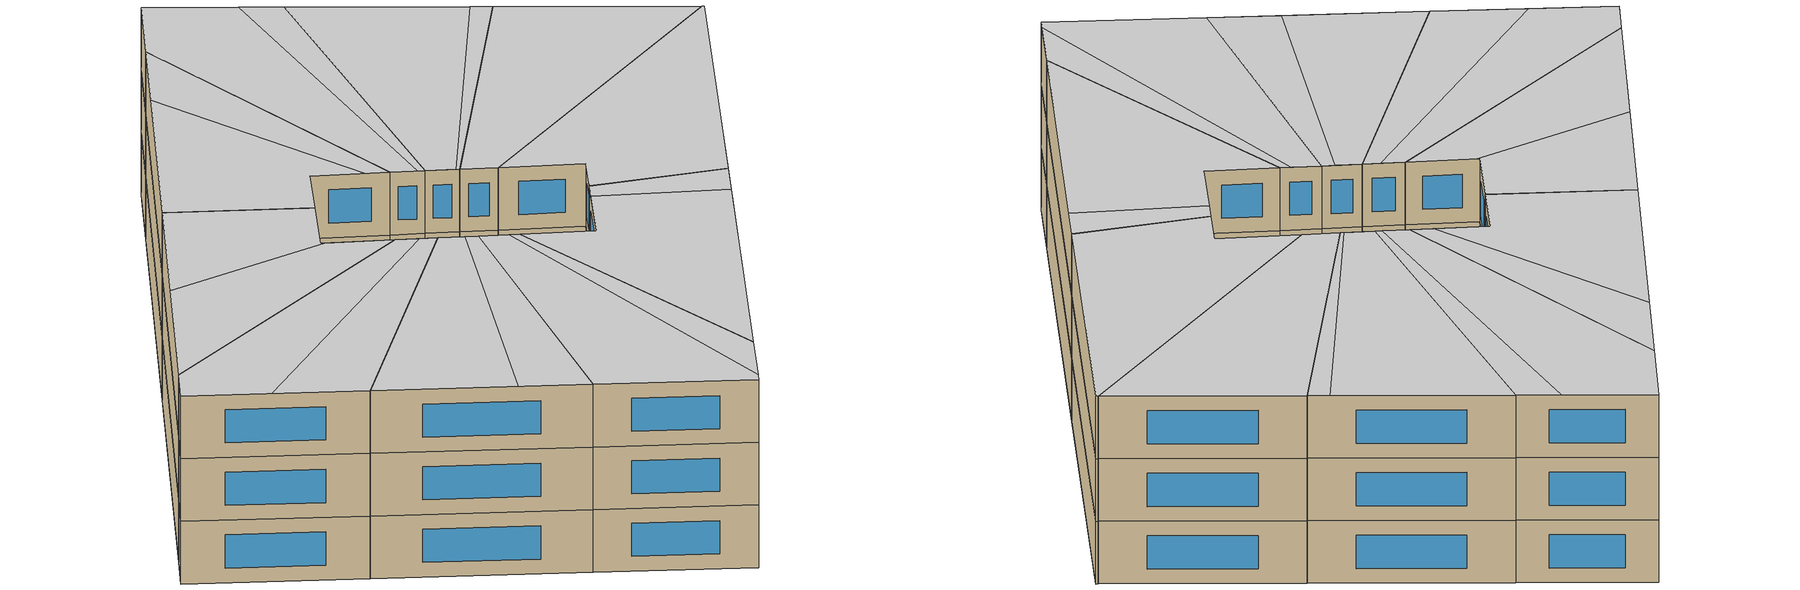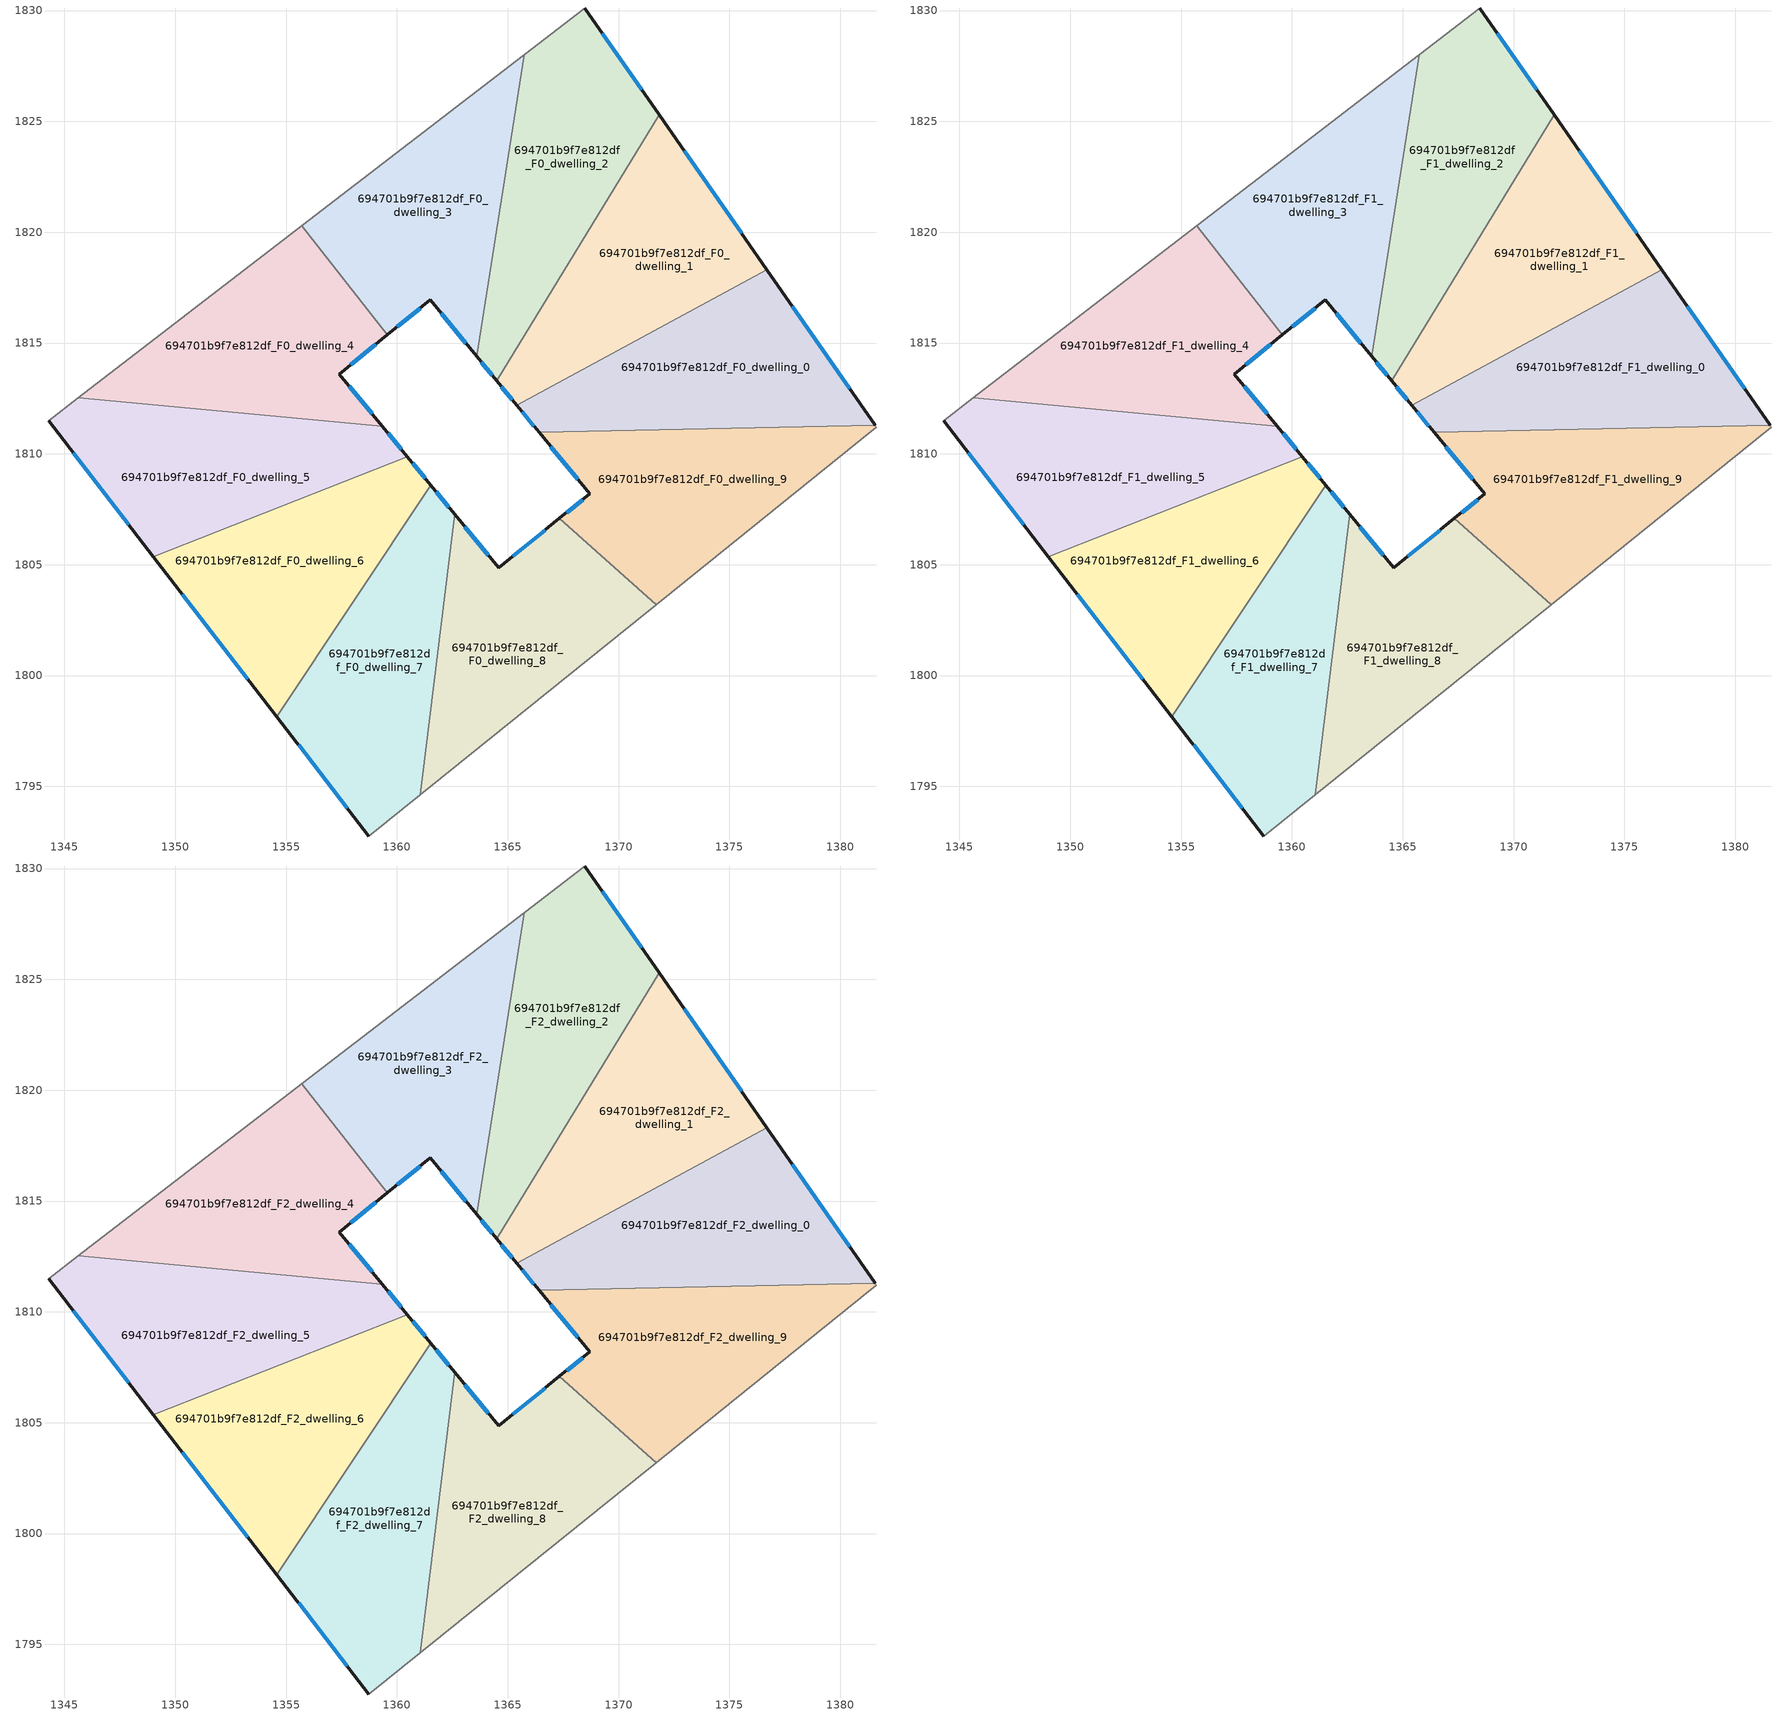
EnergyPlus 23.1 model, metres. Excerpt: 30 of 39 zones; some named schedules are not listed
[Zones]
694701b9f7e812df_F0_dwelling_0
 floor ground (EU_floor_Construction): 1376.69,1818.31 1381.58,1811.29 1366.41,1810.97 1365.41,1812.18 z0
 wall outside (EU_wall_Construction): 1365.41,1812.18 1366.41,1810.97 / 1381.58,1811.29 1376.69,1818.31 z0:3
 wall to 694701b9f7e812df_F0_dwelling_1 (EU_wall_Construction): 1376.69,1818.31 1365.41,1812.18 z0:3
 wall to 694701b9f7e812df_F0_dwelling_9 (EU_wall_Construction): 1366.41,1810.97 1381.58,1811.29 z0:3
 window (EU_Window_Construction): 1365.65,1811.9 1366.18,1811.26 / 1380.43,1812.94 1377.84,1816.66 z0.7:2.3
694701b9f7e812df_F0_dwelling_1
 floor ground (EU_floor_Construction): 1371.82,1825.31 1376.69,1818.31 1365.41,1812.18 1364.5,1813.29 z0
 wall outside (EU_wall_Construction): 1364.5,1813.29 1365.41,1812.18 / 1376.69,1818.31 1371.82,1825.31 z0:3
 wall to 694701b9f7e812df_F0_dwelling_2 (EU_wall_Construction): 1371.82,1825.31 1364.5,1813.29 z0:3
 window (EU_Window_Construction): 1364.72,1813.03 1365.2,1812.44 / 1375.55,1819.95 1372.97,1823.67 z0.7:2.3
694701b9f7e812df_F0_dwelling_2
 floor ground (EU_floor_Construction): 1368.48,1830.12 1371.82,1825.31 1364.5,1813.29 1363.59,1814.39 1365.74,1828 z0
 wall outside (EU_wall_Construction): 1363.59,1814.39 1364.5,1813.29 / 1371.82,1825.31 1368.48,1830.12 z0:3
 wall to 694701b9f7e812df_F0_dwelling_3 (EU_wall_Construction): 1365.74,1828 1363.59,1814.39 z0:3
 wall adiabatic (EU_wall_Construction): 1368.48,1830.12 1365.74,1828 z0:3
 window (EU_Window_Construction): 1363.81,1814.14 1364.29,1813.55 / 1371.04,1826.44 1369.27,1828.99 z0.7:2.3
694701b9f7e812df_F0_dwelling_3
 floor ground (EU_floor_Construction): 1365.74,1828 1363.59,1814.39 1361.5,1816.95 1359.56,1815.36 1355.71,1820.29 z0
 wall outside (EU_wall_Construction): 1359.56,1815.36 1361.5,1816.95 1363.59,1814.39 z0:3
 wall to 694701b9f7e812df_F0_dwelling_4 (EU_wall_Construction): 1355.71,1820.29 1359.56,1815.36 z0:3
 wall adiabatic (EU_wall_Construction): 1365.74,1828 1355.71,1820.29 z0:3
 window (EU_Window_Construction): 1361.99,1816.35 1363.1,1814.99 / 1360.02,1815.73 1361.04,1816.57 z0.7:2.3
694701b9f7e812df_F0_dwelling_4
 floor ground (EU_floor_Construction): 1355.71,1820.29 1359.56,1815.36 1357.4,1813.6 1359.33,1811.25 1345.62,1812.53 z0
 wall outside (EU_wall_Construction): 1359.33,1811.25 1357.4,1813.6 1359.56,1815.36 z0:3
 wall to 694701b9f7e812df_F0_dwelling_5 (EU_wall_Construction): 1345.62,1812.53 1359.33,1811.25 z0:3
 wall adiabatic (EU_wall_Construction): 1355.71,1820.29 1345.62,1812.53 z0:3
 window (EU_Window_Construction): 1357.91,1814.01 1359.05,1814.95 / 1358.88,1811.8 1357.85,1813.05 z0.7:2.3
694701b9f7e812df_F0_dwelling_5
 floor ground (EU_floor_Construction): 1359.33,1811.25 1360.46,1809.88 1349.02,1805.36 1344.28,1811.5 1345.62,1812.53 z0
 wall outside (EU_wall_Construction): 1360.46,1809.88 1359.33,1811.25 / 1344.28,1811.5 1349.02,1805.36 z0:3
 wall to 694701b9f7e812df_F0_dwelling_6 (EU_wall_Construction): 1349.02,1805.36 1360.46,1809.88 z0:3
 wall adiabatic (EU_wall_Construction): 1345.62,1812.53 1344.28,1811.5 z0:3
 window (EU_Window_Construction): 1360.2,1810.2 1359.6,1810.93 / 1345.39,1810.06 1347.9,1806.8 z0.7:2.3
694701b9f7e812df_F0_dwelling_6
 floor ground (EU_floor_Construction): 1360.46,1809.88 1361.52,1808.59 1354.59,1798.14 1349.02,1805.36 z0
 wall outside (EU_wall_Construction): 1361.52,1808.59 1360.46,1809.88 / 1349.02,1805.36 1354.59,1798.14 z0:3
 wall to 694701b9f7e812df_F0_dwelling_7 (EU_wall_Construction): 1354.59,1798.14 1361.52,1808.59 z0:3
 window (EU_Window_Construction): 1361.27,1808.89 1360.71,1809.58 / 1350.32,1803.67 1353.28,1799.83 z0.7:2.3
694701b9f7e812df_F0_dwelling_7
 floor ground (EU_floor_Construction): 1361.52,1808.59 1362.6,1807.28 1361.05,1794.63 1358.73,1792.76 1354.59,1798.14 z0
 wall outside (EU_wall_Construction): 1362.6,1807.28 1361.52,1808.59 / 1354.59,1798.14 1358.73,1792.76 z0:3
 wall to 694701b9f7e812df_F0_dwelling_8 (EU_wall_Construction): 1361.05,1794.63 1362.6,1807.28 z0:3
 wall adiabatic (EU_wall_Construction): 1358.73,1792.76 1361.05,1794.63 z0:3
 window (EU_Window_Construction): 1362.35,1807.59 1361.77,1808.28 / 1355.56,1796.87 1357.76,1794.02 z0.7:2.3
694701b9f7e812df_F0_dwelling_8
 floor ground (EU_floor_Construction): 1371.7,1803.2 1361.05,1794.63 1362.6,1807.28 1364.59,1804.86 1367.33,1807.08 z0
 wall outside (EU_wall_Construction): 1367.33,1807.08 1364.59,1804.86 1362.6,1807.28 z0:3
 wall to 694701b9f7e812df_F0_dwelling_9 (EU_wall_Construction): 1371.7,1803.2 1367.33,1807.08 z0:3
 wall adiabatic (EU_wall_Construction): 1361.05,1794.63 1371.7,1803.2 z0:3
 window (EU_Window_Construction): 1364.12,1805.43 1363.07,1806.71 / 1366.69,1806.56 1365.23,1805.38 z0.7:2.3
694701b9f7e812df_F0_dwelling_9
 floor ground (EU_floor_Construction): 1381.58,1811.29 1381.63,1811.21 1371.7,1803.2 1367.33,1807.08 1368.7,1808.19 1366.41,1810.97 z0
 wall outside (EU_wall_Construction): 1366.41,1810.97 1368.7,1808.19 1367.33,1807.08 z0:3
 wall adiabatic (EU_wall_Construction): 1371.7,1803.2 1381.63,1811.21 1381.58,1811.29 z0:3
 window (EU_Window_Construction): 1368.37,1807.93 1367.65,1807.34 / 1366.95,1810.32 1368.16,1808.84 z0.7:2.3
694701b9f7e812df_F1_dwelling_0
 floor to 694701b9f7e812df_F0_dwelling_0 (EU_floor_Construction): 1376.69,1818.31 1381.58,1811.29 1366.41,1810.97 1365.41,1812.18 z3
 wall outside (EU_wall_Construction): 1365.41,1812.18 1366.41,1810.97 / 1381.58,1811.29 1376.69,1818.31 z3:6
 wall to 694701b9f7e812df_F1_dwelling_1 (EU_wall_Construction): 1376.69,1818.31 1365.41,1812.18 z3:6
 wall to 694701b9f7e812df_F1_dwelling_9 (EU_wall_Construction): 1366.41,1810.97 1381.58,1811.29 z3:6
 window (EU_Window_Construction): 1365.65,1811.9 1366.18,1811.26 / 1380.43,1812.94 1377.84,1816.66 z3.7:5.3
694701b9f7e812df_F1_dwelling_1
 floor to 694701b9f7e812df_F0_dwelling_1 (EU_floor_Construction): 1371.82,1825.31 1376.69,1818.31 1365.41,1812.18 1364.5,1813.29 z3
 wall outside (EU_wall_Construction): 1364.5,1813.29 1365.41,1812.18 / 1376.69,1818.31 1371.82,1825.31 z3:6
 wall to 694701b9f7e812df_F1_dwelling_2 (EU_wall_Construction): 1371.82,1825.31 1364.5,1813.29 z3:6
 window (EU_Window_Construction): 1364.72,1813.03 1365.2,1812.44 / 1375.55,1819.95 1372.97,1823.67 z3.7:5.3
694701b9f7e812df_F1_dwelling_2
 floor to 694701b9f7e812df_F0_dwelling_2 (EU_floor_Construction): 1368.48,1830.12 1371.82,1825.31 1364.5,1813.29 1363.59,1814.39 1365.74,1828 z3
 wall outside (EU_wall_Construction): 1363.59,1814.39 1364.5,1813.29 / 1371.82,1825.31 1368.48,1830.12 z3:6
 wall to 694701b9f7e812df_F1_dwelling_3 (EU_wall_Construction): 1365.74,1828 1363.59,1814.39 z3:6
 wall adiabatic (EU_wall_Construction): 1368.48,1830.12 1365.74,1828 z3:6
 window (EU_Window_Construction): 1363.81,1814.14 1364.29,1813.55 / 1371.04,1826.44 1369.27,1828.99 z3.7:5.3
694701b9f7e812df_F1_dwelling_3
 floor to 694701b9f7e812df_F0_dwelling_3 (EU_floor_Construction): 1365.74,1828 1363.59,1814.39 1361.5,1816.95 1359.56,1815.36 1355.71,1820.29 z3
 wall outside (EU_wall_Construction): 1359.56,1815.36 1361.5,1816.95 1363.59,1814.39 z3:6
 wall to 694701b9f7e812df_F1_dwelling_4 (EU_wall_Construction): 1355.71,1820.29 1359.56,1815.36 z3:6
 wall adiabatic (EU_wall_Construction): 1365.74,1828 1355.71,1820.29 z3:6
 window (EU_Window_Construction): 1361.99,1816.35 1363.1,1814.99 / 1360.02,1815.73 1361.04,1816.57 z3.7:5.3
694701b9f7e812df_F1_dwelling_4
 floor to 694701b9f7e812df_F0_dwelling_4 (EU_floor_Construction): 1355.71,1820.29 1359.56,1815.36 1357.4,1813.6 1359.33,1811.25 1345.62,1812.53 z3
 wall outside (EU_wall_Construction): 1359.33,1811.25 1357.4,1813.6 1359.56,1815.36 z3:6
 wall to 694701b9f7e812df_F1_dwelling_5 (EU_wall_Construction): 1345.62,1812.53 1359.33,1811.25 z3:6
 wall adiabatic (EU_wall_Construction): 1355.71,1820.29 1345.62,1812.53 z3:6
 window (EU_Window_Construction): 1357.91,1814.01 1359.05,1814.95 / 1358.88,1811.8 1357.85,1813.05 z3.7:5.3
694701b9f7e812df_F1_dwelling_5
 floor to 694701b9f7e812df_F0_dwelling_5 (EU_floor_Construction): 1359.33,1811.25 1360.46,1809.88 1349.02,1805.36 1344.28,1811.5 1345.62,1812.53 z3
 wall outside (EU_wall_Construction): 1360.46,1809.88 1359.33,1811.25 / 1344.28,1811.5 1349.02,1805.36 z3:6
 wall to 694701b9f7e812df_F1_dwelling_6 (EU_wall_Construction): 1349.02,1805.36 1360.46,1809.88 z3:6
 wall adiabatic (EU_wall_Construction): 1345.62,1812.53 1344.28,1811.5 z3:6
 window (EU_Window_Construction): 1360.2,1810.2 1359.6,1810.93 / 1345.39,1810.06 1347.9,1806.8 z3.7:5.3
694701b9f7e812df_F1_dwelling_6
 floor to 694701b9f7e812df_F0_dwelling_6 (EU_floor_Construction): 1360.46,1809.88 1361.52,1808.59 1354.59,1798.14 1349.02,1805.36 z3
 wall outside (EU_wall_Construction): 1361.52,1808.59 1360.46,1809.88 / 1349.02,1805.36 1354.59,1798.14 z3:6
 wall to 694701b9f7e812df_F1_dwelling_7 (EU_wall_Construction): 1354.59,1798.14 1361.52,1808.59 z3:6
 window (EU_Window_Construction): 1361.27,1808.89 1360.71,1809.58 / 1350.32,1803.67 1353.28,1799.83 z3.7:5.3
694701b9f7e812df_F1_dwelling_7
 floor to 694701b9f7e812df_F0_dwelling_7 (EU_floor_Construction): 1361.52,1808.59 1362.6,1807.28 1361.05,1794.63 1358.73,1792.76 1354.59,1798.14 z3
 wall outside (EU_wall_Construction): 1362.6,1807.28 1361.52,1808.59 / 1354.59,1798.14 1358.73,1792.76 z3:6
 wall to 694701b9f7e812df_F1_dwelling_8 (EU_wall_Construction): 1361.05,1794.63 1362.6,1807.28 z3:6
 wall adiabatic (EU_wall_Construction): 1358.73,1792.76 1361.05,1794.63 z3:6
 window (EU_Window_Construction): 1362.35,1807.59 1361.77,1808.28 / 1355.56,1796.87 1357.76,1794.02 z3.7:5.3
694701b9f7e812df_F1_dwelling_8
 floor to 694701b9f7e812df_F0_dwelling_8 (EU_floor_Construction): 1371.7,1803.2 1361.05,1794.63 1362.6,1807.28 1364.59,1804.86 1367.33,1807.08 z3
 wall outside (EU_wall_Construction): 1367.33,1807.08 1364.59,1804.86 1362.6,1807.28 z3:6
 wall to 694701b9f7e812df_F1_dwelling_9 (EU_wall_Construction): 1371.7,1803.2 1367.33,1807.08 z3:6
 wall adiabatic (EU_wall_Construction): 1361.05,1794.63 1371.7,1803.2 z3:6
 window (EU_Window_Construction): 1364.12,1805.43 1363.07,1806.71 / 1366.69,1806.56 1365.23,1805.38 z3.7:5.3
694701b9f7e812df_F1_dwelling_9
 floor to 694701b9f7e812df_F0_dwelling_9 (EU_floor_Construction): 1381.58,1811.29 1381.63,1811.21 1371.7,1803.2 1367.33,1807.08 1368.7,1808.19 1366.41,1810.97 z3
 wall outside (EU_wall_Construction): 1366.41,1810.97 1368.7,1808.19 1367.33,1807.08 z3:6
 wall adiabatic (EU_wall_Construction): 1371.7,1803.2 1381.63,1811.21 1381.58,1811.29 z3:6
 window (EU_Window_Construction): 1368.37,1807.93 1367.65,1807.34 / 1366.95,1810.32 1368.16,1808.84 z3.7:5.3
694701b9f7e812df_F2_dwelling_0
 floor to 694701b9f7e812df_F1_dwelling_0 (EU_floor_Construction): 1376.69,1818.31 1381.58,1811.29 1366.41,1810.97 1365.41,1812.18 z6
 wall outside (EU_wall_Construction): 1365.41,1812.18 1366.41,1810.97 / 1381.58,1811.29 1376.69,1818.31 z6:9
 wall to 694701b9f7e812df_F2_dwelling_1 (EU_wall_Construction): 1376.69,1818.31 1365.41,1812.18 z6:9
 wall to 694701b9f7e812df_F2_dwelling_9 (EU_wall_Construction): 1366.41,1810.97 1381.58,1811.29 z6:9
 window (EU_Window_Construction): 1365.65,1811.9 1366.18,1811.26 / 1380.43,1812.94 1377.84,1816.66 z6.7:8.3
 ceiling to 694701b9f7e812df_F3_dwelling_0 (EU_floor_Construction): 1381.58,1811.29 1376.69,1818.31 1365.41,1812.18 1366.41,1810.97 z9
694701b9f7e812df_F2_dwelling_1
 floor to 694701b9f7e812df_F1_dwelling_1 (EU_floor_Construction): 1371.82,1825.31 1376.69,1818.31 1365.41,1812.18 1364.5,1813.29 z6
 wall outside (EU_wall_Construction): 1364.5,1813.29 1365.41,1812.18 / 1376.69,1818.31 1371.82,1825.31 z6:9
 wall to 694701b9f7e812df_F2_dwelling_2 (EU_wall_Construction): 1371.82,1825.31 1364.5,1813.29 z6:9
 window (EU_Window_Construction): 1364.72,1813.03 1365.2,1812.44 / 1375.55,1819.95 1372.97,1823.67 z6.7:8.3
 ceiling to 694701b9f7e812df_F3_dwelling_1 (EU_floor_Construction): 1376.15,1819.09 1371.82,1825.31 1364.5,1813.29 1365.31,1812.31 z9
 ceiling to 694701b9f7e812df_F3_dwelling_0 (EU_floor_Construction): 1376.69,1818.31 1376.15,1819.09 1365.31,1812.31 1365.41,1812.18 z9
694701b9f7e812df_F2_dwelling_2
 floor to 694701b9f7e812df_F1_dwelling_2 (EU_floor_Construction): 1368.48,1830.12 1371.82,1825.31 1364.5,1813.29 1363.59,1814.39 1365.74,1828 z6
 wall outside (EU_wall_Construction): 1363.59,1814.39 1364.5,1813.29 / 1371.82,1825.31 1368.48,1830.12 z6:9
 wall to 694701b9f7e812df_F2_dwelling_3 (EU_wall_Construction): 1365.74,1828 1363.59,1814.39 z6:9
 wall adiabatic (EU_wall_Construction): 1368.48,1830.12 1365.74,1828 z6:9
 window (EU_Window_Construction): 1363.81,1814.14 1364.29,1813.55 / 1371.04,1826.44 1369.27,1828.99 z6.7:8.3
 ceiling to 694701b9f7e812df_F3_dwelling_2 (EU_floor_Construction): 1364.31,1813.52 1370.74,1826.86 1368.48,1830.12 1365.74,1828 1363.6,1814.4 z9
 ceiling to 694701b9f7e812df_F3_dwelling_1 (EU_floor_Construction): 1364.5,1813.29 1371.82,1825.31 1370.74,1826.86 1364.31,1813.52 z9
694701b9f7e812df_F2_dwelling_3
 floor to 694701b9f7e812df_F1_dwelling_3 (EU_floor_Construction): 1365.74,1828 1363.59,1814.39 1361.5,1816.95 1359.56,1815.36 1355.71,1820.29 z6
 wall outside (EU_wall_Construction): 1359.56,1815.36 1361.5,1816.95 1363.59,1814.39 z6:9
 wall to 694701b9f7e812df_F2_dwelling_4 (EU_wall_Construction): 1355.71,1820.29 1359.56,1815.36 z6:9
 wall adiabatic (EU_wall_Construction): 1365.74,1828 1355.71,1820.29 z6:9
 window (EU_Window_Construction): 1361.99,1816.35 1363.1,1814.99 / 1360.02,1815.73 1361.04,1816.57 z6.7:8.3
 ceiling to 694701b9f7e812df_F3_dwelling_3 (EU_floor_Construction): 1362.95,1815.18 1362.72,1825.69 1355.71,1820.29 1359.56,1815.36 1361.5,1816.95 z9
 ceiling to 694701b9f7e812df_F3_dwelling_2 (EU_floor_Construction): 1363.6,1814.4 1365.74,1828 1362.72,1825.69 1362.95,1815.18 z9
694701b9f7e812df_F2_dwelling_4
 floor to 694701b9f7e812df_F1_dwelling_4 (EU_floor_Construction): 1355.71,1820.29 1359.56,1815.36 1357.4,1813.6 1359.33,1811.25 1345.62,1812.53 z6
 wall outside (EU_wall_Construction): 1359.33,1811.25 1357.4,1813.6 1359.56,1815.36 z6:9
 wall to 694701b9f7e812df_F2_dwelling_5 (EU_wall_Construction): 1345.62,1812.53 1359.33,1811.25 z6:9
 wall adiabatic (EU_wall_Construction): 1355.71,1820.29 1345.62,1812.53 z6:9
 window (EU_Window_Construction): 1357.91,1814.01 1359.05,1814.95 / 1358.88,1811.8 1357.85,1813.05 z6.7:8.3
 ceiling to 694701b9f7e812df_F3_dwelling_4 (EU_floor_Construction): 1359.33,1811.25 1357.51,1813.47 1350.85,1816.56 1345.62,1812.53 z9
 ceiling to 694701b9f7e812df_F3_dwelling_3 (EU_floor_Construction): 1359.56,1815.36 1355.71,1820.29 1350.85,1816.56 1357.51,1813.47 1357.4,1813.6 z9
694701b9f7e812df_F2_dwelling_5
 floor to 694701b9f7e812df_F1_dwelling_5 (EU_floor_Construction): 1359.33,1811.25 1360.46,1809.88 1349.02,1805.36 1344.28,1811.5 1345.62,1812.53 z6
 wall outside (EU_wall_Construction): 1360.46,1809.88 1359.33,1811.25 / 1344.28,1811.5 1349.02,1805.36 z6:9
 wall to 694701b9f7e812df_F2_dwelling_6 (EU_wall_Construction): 1349.02,1805.36 1360.46,1809.88 z6:9
 wall adiabatic (EU_wall_Construction): 1345.62,1812.53 1344.28,1811.5 z6:9
 window (EU_Window_Construction): 1360.2,1810.2 1359.6,1810.93 / 1345.39,1810.06 1347.9,1806.8 z6.7:8.3
 ceiling to 694701b9f7e812df_F3_dwelling_4 (EU_floor_Construction): 1359.97,1810.47 1359.33,1811.25 1345.62,1812.53 1344.28,1811.5 1346.54,1808.58 z9
 ceiling to 694701b9f7e812df_F3_dwelling_5 (EU_floor_Construction): 1360.46,1809.88 1359.97,1810.47 1346.54,1808.58 1349.02,1805.36 z9
694701b9f7e812df_F2_dwelling_6
 floor to 694701b9f7e812df_F1_dwelling_6 (EU_floor_Construction): 1360.46,1809.88 1361.52,1808.59 1354.59,1798.14 1349.02,1805.36 z6
 wall outside (EU_wall_Construction): 1361.52,1808.59 1360.46,1809.88 / 1349.02,1805.36 1354.59,1798.14 z6:9
 wall to 694701b9f7e812df_F2_dwelling_7 (EU_wall_Construction): 1354.59,1798.14 1361.52,1808.59 z6:9
 window (EU_Window_Construction): 1361.27,1808.89 1360.71,1809.58 / 1350.32,1803.67 1353.28,1799.83 z6.7:8.3
 ceiling to 694701b9f7e812df_F3_dwelling_6 (EU_floor_Construction): 1354.59,1798.14 1361.52,1808.59 1361.17,1809.02 1352.73,1800.54 z9
 ceiling to 694701b9f7e812df_F3_dwelling_5 (EU_floor_Construction): 1352.73,1800.54 1361.17,1809.02 1360.46,1809.88 1349.02,1805.36 z9
694701b9f7e812df_F2_dwelling_7
 floor to 694701b9f7e812df_F1_dwelling_7 (EU_floor_Construction): 1361.52,1808.59 1362.6,1807.28 1361.05,1794.63 1358.73,1792.76 1354.59,1798.14 z6
 wall outside (EU_wall_Construction): 1362.6,1807.28 1361.52,1808.59 / 1354.59,1798.14 1358.73,1792.76 z6:9
 wall to 694701b9f7e812df_F2_dwelling_8 (EU_wall_Construction): 1361.05,1794.63 1362.6,1807.28 z6:9
 wall adiabatic (EU_wall_Construction): 1358.73,1792.76 1361.05,1794.63 z6:9
 window (EU_Window_Construction): 1362.35,1807.59 1361.77,1808.28 / 1355.56,1796.87 1357.76,1794.02 z6.7:8.3
 ceiling to 694701b9f7e812df_F3_dwelling_6 (EU_floor_Construction): 1359.03,1793 1362.31,1807.63 1361.52,1808.59 1354.59,1798.14 1358.73,1792.76 z9
 ceiling to 694701b9f7e812df_F3_dwelling_7 (EU_floor_Construction): 1361.05,1794.63 1362.6,1807.28 1362.31,1807.63 1359.03,1793 z9
694701b9f7e812df_F2_dwelling_8
 floor to 694701b9f7e812df_F1_dwelling_8 (EU_floor_Construction): 1371.7,1803.2 1361.05,1794.63 1362.6,1807.28 1364.59,1804.86 1367.33,1807.08 z6
 wall outside (EU_wall_Construction): 1367.33,1807.08 1364.59,1804.86 1362.6,1807.28 z6:9
 wall to 694701b9f7e812df_F2_dwelling_9 (EU_wall_Construction): 1371.7,1803.2 1367.33,1807.08 z6:9
 wall adiabatic (EU_wall_Construction): 1361.05,1794.63 1371.7,1803.2 z6:9
 window (EU_Window_Construction): 1364.12,1805.43 1363.07,1806.71 / 1366.69,1806.56 1365.23,1805.38 z6.7:8.3
 ceiling to 694701b9f7e812df_F3_dwelling_8 (EU_floor_Construction): 1371.69,1803.2 1367.33,1807.08 1366.7,1806.57 1370.41,1802.17 z9
 ceiling to 694701b9f7e812df_F3_dwelling_7 (EU_floor_Construction): 1370.41,1802.17 1366.7,1806.57 1364.59,1804.86 1362.6,1807.28 1361.05,1794.63 z9
694701b9f7e812df_F2_dwelling_9
 floor to 694701b9f7e812df_F1_dwelling_9 (EU_floor_Construction): 1381.58,1811.29 1381.63,1811.21 1371.7,1803.2 1367.33,1807.08 1368.7,1808.19 1366.41,1810.97 z6
 wall outside (EU_wall_Construction): 1366.41,1810.97 1368.7,1808.19 1367.33,1807.08 z6:9
 wall adiabatic (EU_wall_Construction): 1371.7,1803.2 1381.63,1811.21 1381.58,1811.29 z6:9
 window (EU_Window_Construction): 1368.37,1807.93 1367.65,1807.34 / 1366.95,1810.32 1368.16,1808.84 z6.7:8.3
 ceiling to 694701b9f7e812df_F3_dwelling_8 (EU_floor_Construction): 1381.63,1811.21 1381.58,1811.29 1366.41,1810.97 1368.7,1808.19 1367.33,1807.08 1371.69,1803.2 z9
[Building]
EU S2 Campaign: North Axis=0; Terrain=City; Solar Distribution=FullExterior
[Site:Location]
Budapest.Ferenc.Liszt.Intl.AP: Latitude=47.437; Longitude=19.256; Time Zone=1; Elevation=185
[SizingPeriod:WeatherFileDays]
AnnualSizingPeriod: Begin Month=1; Begin Day of Month=1; End Month=12; End Day of Month=31; Day of Week for Start Day=Monday; Use Weather File Daylight Saving Period=No; Use Weather File Rain and Snow Indicators=No
[MATERIAL]
EU_InternalMass_Material: Roughness=MediumRough; Thickness=0.1; Conductivity=1; Density=1800; Specific Heat=900; Thermal Absorptance=0.9; Solar Absorptance=0.7; Visible Absorptance=0.7
[MATERIAL:NOMASS] Roughness=MediumRough; Thermal Absorptance=0.9; Solar Absorptance=0.7; Visible Absorptance=0.7
Name | Thermal Resistance
EU_wall_NoMass | 0.832559
EU_floor_NoMass | 0.872794
[WINDOWMATERIAL:SIMPLEGLAZINGSYSTEM]
EU_Window_SimpleGlazing: UFactor=2.79869; Solar Heat Gain Coefficient=0.75; Visible Transmittance=0.75
[CONSTRUCTION]
EU_wall_Construction: EU_wall_NoMass
EU_floor_Construction: EU_floor_NoMass
EU_Window_Construction: EU_Window_SimpleGlazing
EU_InternalMass_Construction: EU_InternalMass_Material
[ZONE] Type=1; Multiplier=1; Ceiling Height=autocalculate; Floor Area=autocalculate; Part of Total Floor Area=Yes
Name | Volume
694701b9f7e812df_F0_dwelling_0; 694701b9f7e812df_F1_dwelling_0; 694701b9f7e812df_F2_dwelling_0 | 191.765
694701b9f7e812df_F0_dwelling_1; 694701b9f7e812df_F1_dwelling_1; 694701b9f7e812df_F2_dwelling_1 | 191.754
694701b9f7e812df_F0_dwelling_2; 694701b9f7e812df_F1_dwelling_2; 694701b9f7e812df_F2_dwelling_2 | 191.725
694701b9f7e812df_F0_dwelling_3; 694701b9f7e812df_F1_dwelling_3; 694701b9f7e812df_F2_dwelling_3; 694701b9f7e812df_F0_dwelling_6; 694701b9f7e812df_F1_dwelling_6; 694701b9f7e812df_F2_dwelling_6 | 191.766
694701b9f7e812df_F0_dwelling_4; 694701b9f7e812df_F1_dwelling_4; 694701b9f7e812df_F2_dwelling_4 | 191.768
694701b9f7e812df_F0_dwelling_5; 694701b9f7e812df_F1_dwelling_5; 694701b9f7e812df_F2_dwelling_5 | 191.755
694701b9f7e812df_F0_dwelling_7; 694701b9f7e812df_F1_dwelling_7; 694701b9f7e812df_F2_dwelling_7 | 191.739
694701b9f7e812df_F0_dwelling_8; 694701b9f7e812df_F1_dwelling_8; 694701b9f7e812df_F2_dwelling_8 | 191.753
694701b9f7e812df_F0_dwelling_9; 694701b9f7e812df_F1_dwelling_9; 694701b9f7e812df_F2_dwelling_9 | 191.748
[INTERNALMASS] Construction=EU_InternalMass_Construction
Name | Zone or ZoneList | Surface Area
694701b9f7e812df_F0_dwelling_0_EU_InternalMass | 694701b9f7e812df_F0_dwelling_0 | 63.9216
694701b9f7e812df_F0_dwelling_1_EU_InternalMass | 694701b9f7e812df_F0_dwelling_1 | 63.9179
694701b9f7e812df_F0_dwelling_2_EU_InternalMass | 694701b9f7e812df_F0_dwelling_2 | 63.9082
694701b9f7e812df_F0_dwelling_3_EU_InternalMass | 694701b9f7e812df_F0_dwelling_3 | 63.922
694701b9f7e812df_F0_dwelling_4_EU_InternalMass | 694701b9f7e812df_F0_dwelling_4 | 63.9226
694701b9f7e812df_F0_dwelling_5_EU_InternalMass | 694701b9f7e812df_F0_dwelling_5 | 63.9182
694701b9f7e812df_F0_dwelling_6_EU_InternalMass | 694701b9f7e812df_F0_dwelling_6 | 63.9222
694701b9f7e812df_F0_dwelling_7_EU_InternalMass | 694701b9f7e812df_F0_dwelling_7 | 63.9131
694701b9f7e812df_F0_dwelling_8_EU_InternalMass | 694701b9f7e812df_F0_dwelling_8 | 63.9177
694701b9f7e812df_F0_dwelling_9_EU_InternalMass | 694701b9f7e812df_F0_dwelling_9 | 63.9158
694701b9f7e812df_F1_dwelling_0_EU_InternalMass | 694701b9f7e812df_F1_dwelling_0 | 63.9216
694701b9f7e812df_F1_dwelling_1_EU_InternalMass | 694701b9f7e812df_F1_dwelling_1 | 63.9179
694701b9f7e812df_F1_dwelling_2_EU_InternalMass | 694701b9f7e812df_F1_dwelling_2 | 63.9082
694701b9f7e812df_F1_dwelling_3_EU_InternalMass | 694701b9f7e812df_F1_dwelling_3 | 63.922
694701b9f7e812df_F1_dwelling_4_EU_InternalMass | 694701b9f7e812df_F1_dwelling_4 | 63.9226
694701b9f7e812df_F1_dwelling_5_EU_InternalMass | 694701b9f7e812df_F1_dwelling_5 | 63.9182
694701b9f7e812df_F1_dwelling_6_EU_InternalMass | 694701b9f7e812df_F1_dwelling_6 | 63.9222
694701b9f7e812df_F1_dwelling_7_EU_InternalMass | 694701b9f7e812df_F1_dwelling_7 | 63.9131
694701b9f7e812df_F1_dwelling_8_EU_InternalMass | 694701b9f7e812df_F1_dwelling_8 | 63.9177
694701b9f7e812df_F1_dwelling_9_EU_InternalMass | 694701b9f7e812df_F1_dwelling_9 | 63.9158
694701b9f7e812df_F2_dwelling_0_EU_InternalMass | 694701b9f7e812df_F2_dwelling_0 | 63.9216
694701b9f7e812df_F2_dwelling_1_EU_InternalMass | 694701b9f7e812df_F2_dwelling_1 | 63.9179
694701b9f7e812df_F2_dwelling_2_EU_InternalMass | 694701b9f7e812df_F2_dwelling_2 | 63.9082
694701b9f7e812df_F2_dwelling_3_EU_InternalMass | 694701b9f7e812df_F2_dwelling_3 | 63.922
694701b9f7e812df_F2_dwelling_4_EU_InternalMass | 694701b9f7e812df_F2_dwelling_4 | 63.9226
694701b9f7e812df_F2_dwelling_5_EU_InternalMass | 694701b9f7e812df_F2_dwelling_5 | 63.9182
694701b9f7e812df_F2_dwelling_6_EU_InternalMass | 694701b9f7e812df_F2_dwelling_6 | 63.9222
694701b9f7e812df_F2_dwelling_7_EU_InternalMass | 694701b9f7e812df_F2_dwelling_7 | 63.9131
694701b9f7e812df_F2_dwelling_8_EU_InternalMass | 694701b9f7e812df_F2_dwelling_8 | 63.9177
694701b9f7e812df_F2_dwelling_9_EU_InternalMass | 694701b9f7e812df_F2_dwelling_9 | 63.9158
[OTHEREQUIPMENT] Fuel Type=Electricity; Design Level Calculation Method=Watts/Area; Power per Zone Floor Area=1; Fraction Latent=0; Fraction Radiant=0; Fraction Lost=0; Carbon Dioxide Generation Rate=0; EndUse Subcategory=EU_Step8_InternalGains
Name | Zone or ZoneList or Space or SpaceList | Schedule
EU_Step8_InternalGain_694701b9f7e812df_F0_dwelling_0_f000 | 694701b9f7e812df_F0_dwelling_0 | EU_Step8_GainSchedule_694701b9f7e812df_F0_dwelling_0_f000
EU_Step8_InternalGain_694701b9f7e812df_F0_dwelling_1_f000 | 694701b9f7e812df_F0_dwelling_1 | EU_Step8_GainSchedule_694701b9f7e812df_F0_dwelling_1_f000
EU_Step8_InternalGain_694701b9f7e812df_F0_dwelling_2_f000 | 694701b9f7e812df_F0_dwelling_2 | EU_Step8_GainSchedule_694701b9f7e812df_F0_dwelling_2_f000
EU_Step8_InternalGain_694701b9f7e812df_F0_dwelling_3_f000 | 694701b9f7e812df_F0_dwelling_3 | EU_Step8_GainSchedule_694701b9f7e812df_F0_dwelling_3_f000
EU_Step8_InternalGain_694701b9f7e812df_F0_dwelling_4_f000 | 694701b9f7e812df_F0_dwelling_4 | EU_Step8_GainSchedule_694701b9f7e812df_F0_dwelling_4_f000
EU_Step8_InternalGain_694701b9f7e812df_F0_dwelling_5_f000 | 694701b9f7e812df_F0_dwelling_5 | EU_Step8_GainSchedule_694701b9f7e812df_F0_dwelling_5_f000
EU_Step8_InternalGain_694701b9f7e812df_F0_dwelling_6_f000 | 694701b9f7e812df_F0_dwelling_6 | EU_Step8_GainSchedule_694701b9f7e812df_F0_dwelling_6_f000
EU_Step8_InternalGain_694701b9f7e812df_F0_dwelling_7_f000 | 694701b9f7e812df_F0_dwelling_7 | EU_Step8_GainSchedule_694701b9f7e812df_F0_dwelling_7_f000
EU_Step8_InternalGain_694701b9f7e812df_F0_dwelling_8_f000 | 694701b9f7e812df_F0_dwelling_8 | EU_Step8_GainSchedule_694701b9f7e812df_F0_dwelling_8_f000
EU_Step8_InternalGain_694701b9f7e812df_F0_dwelling_9_f000 | 694701b9f7e812df_F0_dwelling_9 | EU_Step8_GainSchedule_694701b9f7e812df_F0_dwelling_9_f000
EU_Step8_InternalGain_694701b9f7e812df_F1_dwelling_0_f000 | 694701b9f7e812df_F1_dwelling_0 | EU_Step8_GainSchedule_694701b9f7e812df_F1_dwelling_0_f000
EU_Step8_InternalGain_694701b9f7e812df_F1_dwelling_1_f000 | 694701b9f7e812df_F1_dwelling_1 | EU_Step8_GainSchedule_694701b9f7e812df_F1_dwelling_1_f000
EU_Step8_InternalGain_694701b9f7e812df_F1_dwelling_2_f000 | 694701b9f7e812df_F1_dwelling_2 | EU_Step8_GainSchedule_694701b9f7e812df_F1_dwelling_2_f000
EU_Step8_InternalGain_694701b9f7e812df_F1_dwelling_3_f000 | 694701b9f7e812df_F1_dwelling_3 | EU_Step8_GainSchedule_694701b9f7e812df_F1_dwelling_3_f000
EU_Step8_InternalGain_694701b9f7e812df_F1_dwelling_4_f000 | 694701b9f7e812df_F1_dwelling_4 | EU_Step8_GainSchedule_694701b9f7e812df_F1_dwelling_4_f000
EU_Step8_InternalGain_694701b9f7e812df_F1_dwelling_5_f000 | 694701b9f7e812df_F1_dwelling_5 | EU_Step8_GainSchedule_694701b9f7e812df_F1_dwelling_5_f000
EU_Step8_InternalGain_694701b9f7e812df_F1_dwelling_6_f000 | 694701b9f7e812df_F1_dwelling_6 | EU_Step8_GainSchedule_694701b9f7e812df_F1_dwelling_6_f000
EU_Step8_InternalGain_694701b9f7e812df_F1_dwelling_7_f000 | 694701b9f7e812df_F1_dwelling_7 | EU_Step8_GainSchedule_694701b9f7e812df_F1_dwelling_7_f000
EU_Step8_InternalGain_694701b9f7e812df_F1_dwelling_8_f000 | 694701b9f7e812df_F1_dwelling_8 | EU_Step8_GainSchedule_694701b9f7e812df_F1_dwelling_8_f000
EU_Step8_InternalGain_694701b9f7e812df_F1_dwelling_9_f000 | 694701b9f7e812df_F1_dwelling_9 | EU_Step8_GainSchedule_694701b9f7e812df_F1_dwelling_9_f000
EU_Step8_InternalGain_694701b9f7e812df_F2_dwelling_0_f000 | 694701b9f7e812df_F2_dwelling_0 | EU_Step8_GainSchedule_694701b9f7e812df_F2_dwelling_0_f000
EU_Step8_InternalGain_694701b9f7e812df_F2_dwelling_1_f000 | 694701b9f7e812df_F2_dwelling_1 | EU_Step8_GainSchedule_694701b9f7e812df_F2_dwelling_1_f000
EU_Step8_InternalGain_694701b9f7e812df_F2_dwelling_2_f000 | 694701b9f7e812df_F2_dwelling_2 | EU_Step8_GainSchedule_694701b9f7e812df_F2_dwelling_2_f000
EU_Step8_InternalGain_694701b9f7e812df_F2_dwelling_3_f000 | 694701b9f7e812df_F2_dwelling_3 | EU_Step8_GainSchedule_694701b9f7e812df_F2_dwelling_3_f000
EU_Step8_InternalGain_694701b9f7e812df_F2_dwelling_4_f000 | 694701b9f7e812df_F2_dwelling_4 | EU_Step8_GainSchedule_694701b9f7e812df_F2_dwelling_4_f000
EU_Step8_InternalGain_694701b9f7e812df_F2_dwelling_5_f000 | 694701b9f7e812df_F2_dwelling_5 | EU_Step8_GainSchedule_694701b9f7e812df_F2_dwelling_5_f000
EU_Step8_InternalGain_694701b9f7e812df_F2_dwelling_6_f000 | 694701b9f7e812df_F2_dwelling_6 | EU_Step8_GainSchedule_694701b9f7e812df_F2_dwelling_6_f000
EU_Step8_InternalGain_694701b9f7e812df_F2_dwelling_7_f000 | 694701b9f7e812df_F2_dwelling_7 | EU_Step8_GainSchedule_694701b9f7e812df_F2_dwelling_7_f000
EU_Step8_InternalGain_694701b9f7e812df_F2_dwelling_8_f000 | 694701b9f7e812df_F2_dwelling_8 | EU_Step8_GainSchedule_694701b9f7e812df_F2_dwelling_8_f000
EU_Step8_InternalGain_694701b9f7e812df_F2_dwelling_9_f000 | 694701b9f7e812df_F2_dwelling_9 | EU_Step8_GainSchedule_694701b9f7e812df_F2_dwelling_9_f000
[ZONEVENTILATION:DESIGNFLOWRATE] Schedule=EU_AlwaysOn; Design Flow Rate Calculation Method=AirChanges/Hour; Air Changes per Hour=0.475469; Ventilation Type=Natural; Fan Pressure Rise=0; Fan Total Efficiency=1; Constant Term Coefficient=1; Temperature Term Coefficient=0; Velocity Term Coefficient=0; Velocity Squared Term Coefficient=0; Minimum Indoor Temperature=-100; Maximum Indoor Temperature=100; Delta Temperature=-100; Minimum Outdoor Temperature=-100; Maximum Outdoor Temperature=100; Maximum Wind Speed=40
Name | Zone or ZoneList or Space or SpaceList
EU_ConstantAir_694701b9f7e812df_F0_dwelling_0 | 694701b9f7e812df_F0_dwelling_0
EU_ConstantAir_694701b9f7e812df_F0_dwelling_1 | 694701b9f7e812df_F0_dwelling_1
EU_ConstantAir_694701b9f7e812df_F0_dwelling_2 | 694701b9f7e812df_F0_dwelling_2
EU_ConstantAir_694701b9f7e812df_F0_dwelling_3 | 694701b9f7e812df_F0_dwelling_3
EU_ConstantAir_694701b9f7e812df_F0_dwelling_4 | 694701b9f7e812df_F0_dwelling_4
EU_ConstantAir_694701b9f7e812df_F0_dwelling_5 | 694701b9f7e812df_F0_dwelling_5
EU_ConstantAir_694701b9f7e812df_F0_dwelling_6 | 694701b9f7e812df_F0_dwelling_6
EU_ConstantAir_694701b9f7e812df_F0_dwelling_7 | 694701b9f7e812df_F0_dwelling_7
EU_ConstantAir_694701b9f7e812df_F0_dwelling_8 | 694701b9f7e812df_F0_dwelling_8
EU_ConstantAir_694701b9f7e812df_F0_dwelling_9 | 694701b9f7e812df_F0_dwelling_9
EU_ConstantAir_694701b9f7e812df_F1_dwelling_0 | 694701b9f7e812df_F1_dwelling_0
EU_ConstantAir_694701b9f7e812df_F1_dwelling_1 | 694701b9f7e812df_F1_dwelling_1
EU_ConstantAir_694701b9f7e812df_F1_dwelling_2 | 694701b9f7e812df_F1_dwelling_2
EU_ConstantAir_694701b9f7e812df_F1_dwelling_3 | 694701b9f7e812df_F1_dwelling_3
EU_ConstantAir_694701b9f7e812df_F1_dwelling_4 | 694701b9f7e812df_F1_dwelling_4
EU_ConstantAir_694701b9f7e812df_F1_dwelling_5 | 694701b9f7e812df_F1_dwelling_5
EU_ConstantAir_694701b9f7e812df_F1_dwelling_6 | 694701b9f7e812df_F1_dwelling_6
EU_ConstantAir_694701b9f7e812df_F1_dwelling_7 | 694701b9f7e812df_F1_dwelling_7
EU_ConstantAir_694701b9f7e812df_F1_dwelling_8 | 694701b9f7e812df_F1_dwelling_8
EU_ConstantAir_694701b9f7e812df_F1_dwelling_9 | 694701b9f7e812df_F1_dwelling_9
EU_ConstantAir_694701b9f7e812df_F2_dwelling_0 | 694701b9f7e812df_F2_dwelling_0
EU_ConstantAir_694701b9f7e812df_F2_dwelling_1 | 694701b9f7e812df_F2_dwelling_1
EU_ConstantAir_694701b9f7e812df_F2_dwelling_2 | 694701b9f7e812df_F2_dwelling_2
EU_ConstantAir_694701b9f7e812df_F2_dwelling_3 | 694701b9f7e812df_F2_dwelling_3
EU_ConstantAir_694701b9f7e812df_F2_dwelling_4 | 694701b9f7e812df_F2_dwelling_4
EU_ConstantAir_694701b9f7e812df_F2_dwelling_5 | 694701b9f7e812df_F2_dwelling_5
EU_ConstantAir_694701b9f7e812df_F2_dwelling_6 | 694701b9f7e812df_F2_dwelling_6
EU_ConstantAir_694701b9f7e812df_F2_dwelling_7 | 694701b9f7e812df_F2_dwelling_7
EU_ConstantAir_694701b9f7e812df_F2_dwelling_8 | 694701b9f7e812df_F2_dwelling_8
EU_ConstantAir_694701b9f7e812df_F2_dwelling_9 | 694701b9f7e812df_F2_dwelling_9
[HVACTEMPLATE:ZONE:IDEALLOADSAIRSYSTEM] System Availability Schedule=EU_AlwaysOn; Maximum Heating Supply Air Temperature=50; Minimum Cooling Supply Air Temperature=13; Maximum Heating Supply Air Humidity Ratio=0.0156; Minimum Cooling Supply Air Humidity Ratio=0.0077; Heating Limit=NoLimit; Cooling Limit=NoLimit; Heating Availability Schedule=EU_AlwaysOn; Cooling Availability Schedule=EU_CoolingOff; Dehumidification Control Type=ConstantSensibleHeatRatio; Cooling Sensible Heat Ratio=0.7; Dehumidification Setpoint=60; Humidification Control Type=None; Humidification Setpoint=30; Outdoor Air Method=None; Outdoor Air Flow Rate per Person=0.00944; Outdoor Air Flow Rate per Zone Floor Area=0; Outdoor Air Flow Rate per Zone=0; Demand Controlled Ventilation Type=None; Outdoor Air Economizer Type=NoEconomizer; Heat Recovery Type=None; Sensible Heat Recovery Effectiveness=0.7; Latent Heat Recovery Effectiveness=0.65
Name | Template Thermostat
694701b9f7e812df_F0_dwelling_0 | EU_HeatOnly_694701b9f7e812df_F0_dwelling_0
694701b9f7e812df_F0_dwelling_1 | EU_HeatOnly_694701b9f7e812df_F0_dwelling_1
694701b9f7e812df_F0_dwelling_2 | EU_HeatOnly_694701b9f7e812df_F0_dwelling_2
694701b9f7e812df_F0_dwelling_3 | EU_HeatOnly_694701b9f7e812df_F0_dwelling_3
694701b9f7e812df_F0_dwelling_4 | EU_HeatOnly_694701b9f7e812df_F0_dwelling_4
694701b9f7e812df_F0_dwelling_5 | EU_HeatOnly_694701b9f7e812df_F0_dwelling_5
694701b9f7e812df_F0_dwelling_6 | EU_HeatOnly_694701b9f7e812df_F0_dwelling_6
694701b9f7e812df_F0_dwelling_7 | EU_HeatOnly_694701b9f7e812df_F0_dwelling_7
694701b9f7e812df_F0_dwelling_8 | EU_HeatOnly_694701b9f7e812df_F0_dwelling_8
694701b9f7e812df_F0_dwelling_9 | EU_HeatOnly_694701b9f7e812df_F0_dwelling_9
694701b9f7e812df_F1_dwelling_0 | EU_HeatOnly_694701b9f7e812df_F1_dwelling_0
694701b9f7e812df_F1_dwelling_1 | EU_HeatOnly_694701b9f7e812df_F1_dwelling_1
694701b9f7e812df_F1_dwelling_2 | EU_HeatOnly_694701b9f7e812df_F1_dwelling_2
694701b9f7e812df_F1_dwelling_3 | EU_HeatOnly_694701b9f7e812df_F1_dwelling_3
694701b9f7e812df_F1_dwelling_4 | EU_HeatOnly_694701b9f7e812df_F1_dwelling_4
694701b9f7e812df_F1_dwelling_5 | EU_HeatOnly_694701b9f7e812df_F1_dwelling_5
694701b9f7e812df_F1_dwelling_6 | EU_HeatOnly_694701b9f7e812df_F1_dwelling_6
694701b9f7e812df_F1_dwelling_7 | EU_HeatOnly_694701b9f7e812df_F1_dwelling_7
694701b9f7e812df_F1_dwelling_8 | EU_HeatOnly_694701b9f7e812df_F1_dwelling_8
694701b9f7e812df_F1_dwelling_9 | EU_HeatOnly_694701b9f7e812df_F1_dwelling_9
694701b9f7e812df_F2_dwelling_0 | EU_HeatOnly_694701b9f7e812df_F2_dwelling_0
694701b9f7e812df_F2_dwelling_1 | EU_HeatOnly_694701b9f7e812df_F2_dwelling_1
694701b9f7e812df_F2_dwelling_2 | EU_HeatOnly_694701b9f7e812df_F2_dwelling_2
694701b9f7e812df_F2_dwelling_3 | EU_HeatOnly_694701b9f7e812df_F2_dwelling_3
694701b9f7e812df_F2_dwelling_4 | EU_HeatOnly_694701b9f7e812df_F2_dwelling_4
694701b9f7e812df_F2_dwelling_5 | EU_HeatOnly_694701b9f7e812df_F2_dwelling_5
694701b9f7e812df_F2_dwelling_6 | EU_HeatOnly_694701b9f7e812df_F2_dwelling_6
694701b9f7e812df_F2_dwelling_7 | EU_HeatOnly_694701b9f7e812df_F2_dwelling_7
694701b9f7e812df_F2_dwelling_8 | EU_HeatOnly_694701b9f7e812df_F2_dwelling_8
694701b9f7e812df_F2_dwelling_9 | EU_HeatOnly_694701b9f7e812df_F2_dwelling_9
[SIZING:ZONE] Zone Cooling Design Supply Air Temperature Input Method=SupplyAirTemperature; Zone Cooling Design Supply Air Temperature=13; Zone Heating Design Supply Air Temperature Input Method=SupplyAirTemperature; Zone Heating Design Supply Air Temperature=50; Zone Cooling Design Supply Air Humidity Ratio=0.008; Zone Heating Design Supply Air Humidity Ratio=0.008; Cooling Design Air Flow Method=DesignDay; Cooling Design Air Flow Rate=0; Cooling Minimum Air Flow per Zone Floor Area=0.000762; Cooling Minimum Air Flow=0; Cooling Minimum Air Flow Fraction=0.2; Heating Design Air Flow Method=DesignDay; Heating Design Air Flow Rate=0; Heating Maximum Air Flow per Zone Floor Area=0.002032; Heating Maximum Air Flow=0.141576; Heating Maximum Air Flow Fraction=0.3; Account for Dedicated Outdoor Air System=No; Dedicated Outdoor Air System Control Strategy=NeutralSupplyAir; Dedicated Outdoor Air Low Setpoint Temperature for Design=autosize; Dedicated Outdoor Air High Setpoint Temperature for Design=autosize; Zone Load Sizing Method=Sensible Load Only No Latent Load; Zone Latent Cooling Design Supply Air Humidity Ratio Input Method=HumidityRatioDifference; Zone Cooling Design Supply Air Humidity Ratio Difference=0.005; Zone Latent Heating Design Supply Air Humidity Ratio Input Method=HumidityRatioDifference; Zone Humidification Design Supply Air Humidity Ratio Difference=0.005
694701b9f7e812df_F0_dwelling_0; 694701b9f7e812df_F0_dwelling_1; 694701b9f7e812df_F0_dwelling_2; 694701b9f7e812df_F0_dwelling_3; 694701b9f7e812df_F0_dwelling_4; 694701b9f7e812df_F0_dwelling_5; 694701b9f7e812df_F0_dwelling_6; 694701b9f7e812df_F0_dwelling_7; 694701b9f7e812df_F0_dwelling_8; 694701b9f7e812df_F0_dwelling_9; 694701b9f7e812df_F1_dwelling_0; 694701b9f7e812df_F1_dwelling_1; 694701b9f7e812df_F1_dwelling_2; 694701b9f7e812df_F1_dwelling_3; 694701b9f7e812df_F1_dwelling_4; 694701b9f7e812df_F1_dwelling_5; 694701b9f7e812df_F1_dwelling_6; 694701b9f7e812df_F1_dwelling_7; 694701b9f7e812df_F1_dwelling_8; 694701b9f7e812df_F1_dwelling_9; 694701b9f7e812df_F2_dwelling_0; 694701b9f7e812df_F2_dwelling_1; 694701b9f7e812df_F2_dwelling_2; 694701b9f7e812df_F2_dwelling_3; 694701b9f7e812df_F2_dwelling_4; 694701b9f7e812df_F2_dwelling_5; 694701b9f7e812df_F2_dwelling_6; 694701b9f7e812df_F2_dwelling_7; 694701b9f7e812df_F2_dwelling_8; 694701b9f7e812df_F2_dwelling_9
[SCHEDULE:FILE] Column Number=1; Rows to Skip at Top=0; Number of Hours of Data=8760; Column Separator=Comma; Interpolate to Timestep=No; Minutes per Item=60; Adjust Schedule for Daylight Savings=Yes
Name | File
EU_Step8_GainSchedule_694701b9f7e812df_F0_dwelling_0_f000 | ../../schedules/694701b9f7e812df/694701b9f7e812df_F0_dwelling_0_f000_gain.csv
EU_Step8_GainSchedule_694701b9f7e812df_F0_dwelling_1_f000 | ../../schedules/694701b9f7e812df/694701b9f7e812df_F0_dwelling_1_f000_gain.csv
EU_Step8_GainSchedule_694701b9f7e812df_F0_dwelling_2_f000 | ../../schedules/694701b9f7e812df/694701b9f7e812df_F0_dwelling_2_f000_gain.csv
EU_Step8_GainSchedule_694701b9f7e812df_F0_dwelling_3_f000 | ../../schedules/694701b9f7e812df/694701b9f7e812df_F0_dwelling_3_f000_gain.csv
EU_Step8_GainSchedule_694701b9f7e812df_F0_dwelling_4_f000 | ../../schedules/694701b9f7e812df/694701b9f7e812df_F0_dwelling_4_f000_gain.csv
EU_Step8_GainSchedule_694701b9f7e812df_F0_dwelling_5_f000 | ../../schedules/694701b9f7e812df/694701b9f7e812df_F0_dwelling_5_f000_gain.csv
EU_Step8_GainSchedule_694701b9f7e812df_F0_dwelling_6_f000 | ../../schedules/694701b9f7e812df/694701b9f7e812df_F0_dwelling_6_f000_gain.csv
EU_Step8_GainSchedule_694701b9f7e812df_F0_dwelling_7_f000 | ../../schedules/694701b9f7e812df/694701b9f7e812df_F0_dwelling_7_f000_gain.csv
EU_Step8_GainSchedule_694701b9f7e812df_F0_dwelling_8_f000 | ../../schedules/694701b9f7e812df/694701b9f7e812df_F0_dwelling_8_f000_gain.csv
EU_Step8_GainSchedule_694701b9f7e812df_F0_dwelling_9_f000 | ../../schedules/694701b9f7e812df/694701b9f7e812df_F0_dwelling_9_f000_gain.csv
EU_Step8_GainSchedule_694701b9f7e812df_F1_dwelling_0_f000 | ../../schedules/694701b9f7e812df/694701b9f7e812df_F1_dwelling_0_f000_gain.csv
EU_Step8_GainSchedule_694701b9f7e812df_F1_dwelling_1_f000 | ../../schedules/694701b9f7e812df/694701b9f7e812df_F1_dwelling_1_f000_gain.csv
EU_Step8_GainSchedule_694701b9f7e812df_F1_dwelling_2_f000 | ../../schedules/694701b9f7e812df/694701b9f7e812df_F1_dwelling_2_f000_gain.csv
EU_Step8_GainSchedule_694701b9f7e812df_F1_dwelling_3_f000 | ../../schedules/694701b9f7e812df/694701b9f7e812df_F1_dwelling_3_f000_gain.csv
EU_Step8_GainSchedule_694701b9f7e812df_F1_dwelling_4_f000 | ../../schedules/694701b9f7e812df/694701b9f7e812df_F1_dwelling_4_f000_gain.csv
EU_Step8_GainSchedule_694701b9f7e812df_F1_dwelling_5_f000 | ../../schedules/694701b9f7e812df/694701b9f7e812df_F1_dwelling_5_f000_gain.csv
EU_Step8_GainSchedule_694701b9f7e812df_F1_dwelling_6_f000 | ../../schedules/694701b9f7e812df/694701b9f7e812df_F1_dwelling_6_f000_gain.csv
EU_Step8_GainSchedule_694701b9f7e812df_F1_dwelling_7_f000 | ../../schedules/694701b9f7e812df/694701b9f7e812df_F1_dwelling_7_f000_gain.csv
EU_Step8_GainSchedule_694701b9f7e812df_F1_dwelling_8_f000 | ../../schedules/694701b9f7e812df/694701b9f7e812df_F1_dwelling_8_f000_gain.csv
EU_Step8_GainSchedule_694701b9f7e812df_F1_dwelling_9_f000 | ../../schedules/694701b9f7e812df/694701b9f7e812df_F1_dwelling_9_f000_gain.csv
